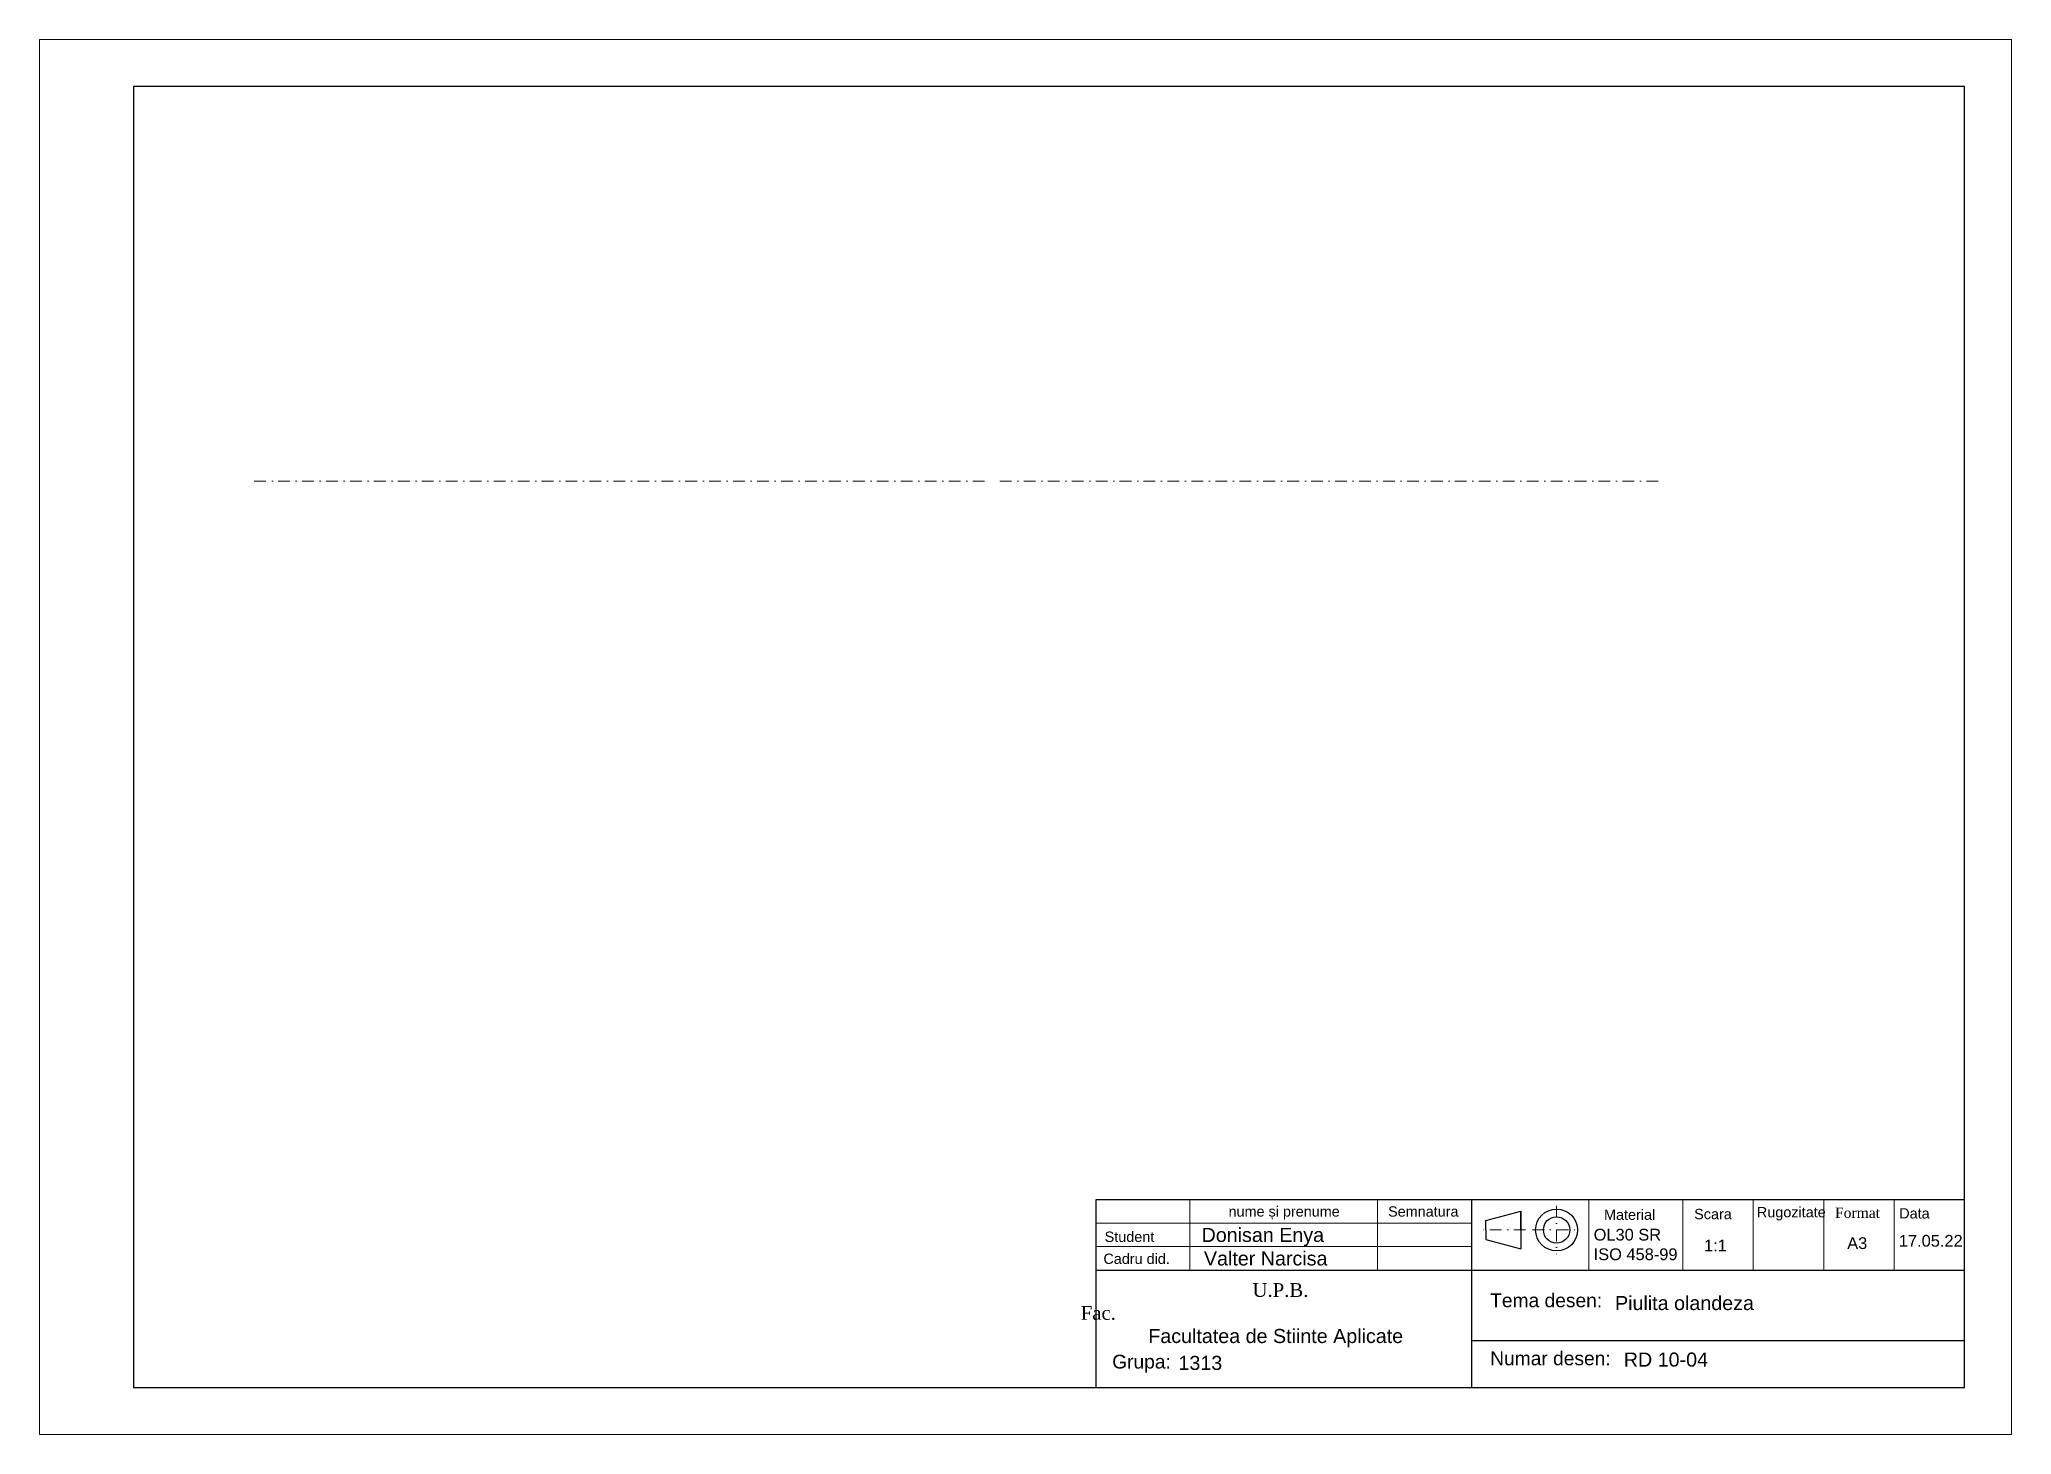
# Model space of a CAD drawing. Header units: millimetres. Extents: x -55 to 365, y -23 to 274.
import ezdxf

# ---------------------------------------------------------------- set-up
doc = ezdxf.new("R2010")
doc.units = ezdxf.units.MM
doc.header["$LTSCALE"] = 5
doc.linetypes.add('DASHDOT', pattern=[1, 0.5, -0.25, 0, -0.25])
for name, color, linetype, lineweight in [('AJUTOR', 6, 'Continuous', 0), ('AXE', 140, 'DASHDOT', 15), ('Layer1', 7, 'DASHDOT', 0), ('linie GROASA', 7, 'Continuous', 30), ('linie SUBT', 7, 'Continuous', 0), ('TEXT', 255, 'Continuous', 15)]:
    doc.layers.add(name, color=color, linetype=linetype, lineweight=lineweight)
doc.layers.add('chenar', color=7, linetype='Continuous')
doc.styles.get("Standard").update_dxf_attribs({"font": 'arial.ttf'})

msp = doc.modelspace()

# ---------------------------------------------------------------- linework, layer by layer
at = {"layer": 'AJUTOR'}
for p, q in [((365.3, 273.6), (-54.7, 273.6)), ((-54.7, 273.6), (-54.7, -23.4)), ((365.3, -23.4), (365.3, 273.6)), ((-54.7, -23.4), (365.3, -23.4))]:
    msp.add_line(p, q, dxfattribs=at)
at = {"layer": 'AXE'}
for p, q in [((146.55, 179.6), (-9.7, 179.6)), ((290.05, 179.6), (149.8, 179.6))]:
    msp.add_line(p, q, dxfattribs=at)
at = {"layer": 'chenar'}
for p, q in [((355.3, 263.6), (-34.7, 263.6)), ((-34.7, 263.6), (-34.7, -13.4)), ((355.3, -13.4), (355.3, 263.6)), ((-34.7, -13.4), (355.3, -13.4))]:
    msp.add_line(p, q, dxfattribs=at)
at = {"layer": 'Layer1'}
for p, q in [((268.41, 25.3), (268.41, 15)), ((261.78, 20.15), (251.66, 20.15)), ((263.31, 20.15), (273.39, 20.15))]:
    msp.add_line(p, q, dxfattribs=at)
at = {"layer": 'linie GROASA'}
for p, q in [((250.3, 26.6), (250.3, -13.4)), ((253.33, 22.15), (260.76, 24.15)), ((253.33, 20.15), (253.33, 22.15)), ((260.76, 20.15), (260.76, 24.15)), ((260.76, 24.15), (260.76, 16.15)), ((253.33, 20.15), (253.33, 18.15)), ((253.33, 18.15), (260.76, 16.15)), ((170.3, 11.6), (355.3, 11.6)), ((250.3, -3.4), (355.3, -3.4))]:
    msp.add_line(p, q, dxfattribs=at)
msp.add_lwpolyline([(170.3, -13.4), (355.3, -13.4), (355.3, 26.6), (170.3, 26.6)], close=True, dxfattribs=at)
for radius in [4.46, 2.81]:
    msp.add_circle((268.41, 20.15), radius, dxfattribs=at)
at = {"layer": 'linie SUBT'}
for p, q in [((190.3, 26.6), (190.3, 11.6)), ((230.3, 26.6), (230.3, 11.6)), ((275.3, 26.6), (275.3, 11.6)), ((295.3, 26.6), (295.3, 11.6)), ((310.3, 26.6), (310.3, 11.6)), ((325.3, 26.6), (325.3, 11.6)), ((340.3, 26.6), (340.3, 11.6)), ((170.3, 21.6), (250.3, 21.6)), ((170.3, 16.6), (250.3, 16.6))]:
    msp.add_line(p, q, dxfattribs=at)

# ---------------------------------------------------------------- texts
at = {"layer": 'linie GROASA'}
for s, height, p in [('nume și prenume', 2.1946, (198.54, 23)), ('Semnatura', 2.195, (232.52, 23)), ('Material', 2.195, (278.51, 22.31)), ('Scara', 2.195, (297.71, 22.45)), ('Rugozitate', 2.195, (311.07, 22.85)), ('Data', 2.195, (341.38, 22.6)), ('Student', 2.195, (172.16, 17.62)), ('Cadru did.', 2.195, (171.89, 12.93)), ('Tema desen:', 2.9261, (254.26, 3.71)), ('Grupa:', 2.926, (173.76, -9.34)), ('Numar desen:', 2.9261, (254.26, -8.64))]:
    msp.add_text(s, height=height, dxfattribs=at).set_placement(p)
for s, width, heights, insert, char_height, attachment_point in [('{\\fTimes New Roman Baltic|b0|i0|c238|p18;F\\fTimes New Roman Baltic|b0|i0|c186|p18;ormat}', 9.3916, [0], (327.71, 24.92), 2.1946, 1), ('{\\fTimes New Roman Baltic|b0|i0|c186|p18;U.P.B.\\P\\pxqj;\\fTimes New Roman Baltic|b0|i0|c238|p18;Fac. \\fTimes New Roman Baltic|b0|i0|c186|p18; }', 85.0556, [24.01], (209.59, 4.9), 2.9261, 5)]:
    msp.add_mtext_dynamic_manual_height_columns(s, width=width, gutter_width=25, heights=heights, dxfattribs=dict(at, insert=insert, char_height=char_height, attachment_point=attachment_point))
at = {"layer": 'TEXT'}
for s, p in [('Donisan Enya', (192.8, 17.6)), ('Valter Narcisa', (193.3, 12.6)), ('Piulita olandeza', (280.85, 3.1)), ('Facultatea de Stiinte Aplicate', (181.45, -3.92)), ('1313', (187.88, -9.64)), ('RD 10-04', (282.72, -8.94))]:
    msp.add_text(s, height=3, rotation=360, dxfattribs=at).set_placement(p)
for s, p in [('1:1', (299.8, 15.6)), ('A3', (330.3, 16.1)), ('17.05.22', (341.3, 16.6))]:
    msp.add_text(s, height=2.5, dxfattribs=at).set_placement(p)
at = {"layer": 'TEXT', "insert": (276.3, 20.4), "char_height": 2.5, "attachment_point": 1}
msp.add_mtext_dynamic_manual_height_columns('OL30 SR\\PISO 458-99', width=18.1175, gutter_width=12.5, heights=[7.12], dxfattribs=at)

doc.saveas('drawing.dxf')
